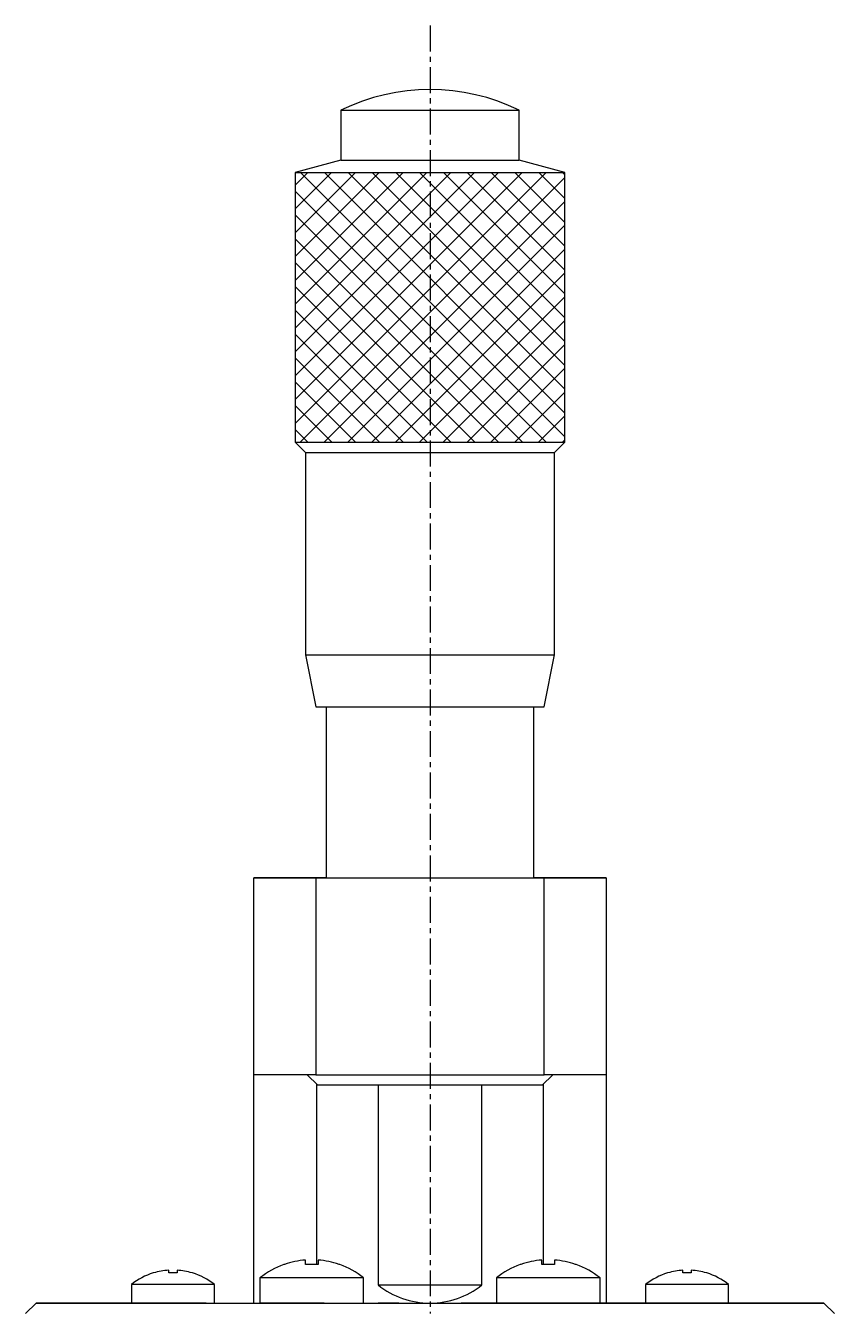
# Model space of a CAD drawing. Extents: x 32 to 301, y 48 to 360.
# Drawn here: x 66.3 to 105.3, y 298.1 to 360 of the extents above; entities that cross this region are included whole.
import ezdxf

# ---------------------------------------------------------------- set-up
doc = ezdxf.new("R2010")
doc.units = 0
doc.linetypes.add('CENTER', pattern=[2, 1.25, -0.25, 0.25, -0.25])
doc.layers.get('0').update_dxf_attribs({"linetype": 'CONTINUOUS'})

# ---------------------------------------------------------------- blocks, each defined once
blk = doc.blocks.new('*X11')
at = {"color": 0, "linetype": 'CONTINUOUS'}
for p, q in [((79.29, 340.787), (91.386, 352.883)), ((79.29, 341.936), (90.237, 352.883)), ((79.29, 343.085), (89.087, 352.883)), ((79.29, 344.234), (87.938, 352.883)), ((79.29, 345.383), (86.789, 352.883)), ((79.29, 346.532), (85.64, 352.883)), ((79.29, 347.681), (84.491, 352.883)), ((79.29, 348.83), (83.342, 352.883)), ((79.29, 349.979), (82.193, 352.883)), ((79.29, 351.129), (81.044, 352.883)), ((79.29, 352.278), (79.895, 352.883)), ((79.535, 339.883), (92.29, 352.638)), ((92.29, 340.138), (79.545, 352.883)), ((92.29, 341.287), (80.694, 352.883)), ((92.29, 342.436), (81.843, 352.883)), ((92.29, 343.585), (82.992, 352.883)), ((92.29, 344.734), (84.141, 352.883)), ((92.29, 345.883), (85.29, 352.883)), ((92.29, 347.032), (86.439, 352.883)), ((92.29, 348.181), (87.588, 352.883)), ((92.29, 349.33), (88.738, 352.883)), ((92.29, 350.479), (89.887, 352.883)), ((92.29, 351.628), (91.036, 352.883)), ((92.29, 352.777), (92.185, 352.883)), ((91.396, 339.883), (79.29, 351.989)), ((80.684, 339.883), (92.29, 351.489)), ((90.247, 339.883), (79.29, 350.84)), ((81.833, 339.883), (92.29, 350.34)), ((89.098, 339.883), (79.29, 349.691)), ((82.982, 339.883), (92.29, 349.191)), ((87.949, 339.883), (79.29, 348.541)), ((84.131, 339.883), (92.29, 348.041)), ((86.8, 339.883), (79.29, 347.392)), ((85.28, 339.883), (92.29, 346.892)), ((85.651, 339.883), (79.29, 346.243)), ((86.429, 339.883), (92.29, 345.743)), ((84.501, 339.883), (79.29, 345.094)), ((87.578, 339.883), (92.29, 344.594)), ((83.352, 339.883), (79.29, 343.945)), ((88.727, 339.883), (92.29, 343.445)), ((82.203, 339.883), (79.29, 342.796)), ((89.876, 339.883), (92.29, 342.296)), ((81.054, 339.883), (79.29, 341.647)), ((91.025, 339.883), (92.29, 341.147)), ((79.905, 339.883), (79.29, 340.498)), ((92.174, 339.883), (92.29, 339.998))]:
    blk.add_line(p, q, dxfattribs=at)

msp = doc.modelspace()

# ---------------------------------------------------------------- linework, layer by layer
at = {"color": 1, "linetype": 'CENTER'}
msp.add_line((85.79, 359.962), (85.789, 297.883), dxfattribs=at)
at = {"color": 7, "linetype": 'CONTINUOUS'}
for p, q in [((81.49, 355.883), (90.09, 355.883)), ((81.49, 355.883), (81.49, 353.472)), ((90.09, 353.472), (90.09, 355.883)), ((81.49, 353.472), (79.29, 352.883)), ((81.49, 353.472), (90.09, 353.472)), ((92.29, 352.883), (90.09, 353.472)), ((79.29, 352.883), (79.29, 352.883)), ((79.29, 339.883), (79.79, 339.383)), ((79.29, 339.883), (79.29, 339.883)), ((91.79, 339.383), (92.29, 339.883)), ((79.79, 339.383), (91.79, 339.383)), ((79.79, 339.383), (79.79, 329.633)), ((79.79, 339.383), (79.79, 339.383)), ((91.79, 329.633), (91.79, 339.383)), ((79.79, 329.633), (91.79, 329.633)), ((79.79, 329.633), (80.289, 327.133)), ((79.79, 329.633), (79.79, 329.633)), ((91.289, 327.133), (91.79, 329.633)), ((80.289, 327.133), (80.29, 327.133)), ((80.29, 327.133), (91.289, 327.133)), ((80.789, 327.133), (80.789, 318.883)), ((90.789, 318.883), (90.789, 327.133)), ((77.289, 309.383), (77.289, 318.883)), ((80.089, 318.883), (77.289, 318.883)), ((77.289, 318.883), (80.289, 318.883)), ((80.789, 318.883), (80.089, 318.883)), ((80.289, 318.883), (91.289, 318.883)), ((80.289, 318.883), (80.289, 309.383)), ((91.489, 318.883), (90.789, 318.883)), ((91.289, 309.383), (91.289, 318.883)), ((91.289, 318.883), (94.289, 318.882)), ((94.289, 318.882), (91.489, 318.883)), ((94.289, 318.882), (94.289, 309.382)), ((77.289, 298.383), (77.289, 309.383)), ((80.289, 309.383), (77.289, 309.383)), ((80.381, 308.883), (79.873, 309.383)), ((80.289, 309.383), (91.289, 309.383)), ((91.705, 309.383), (91.197, 308.883)), ((94.289, 309.382), (91.289, 309.383)), ((94.289, 309.382), (94.289, 298.382)), ((80.312, 308.951), (80.312, 300.248)), ((91.197, 308.883), (80.381, 308.883)), ((81.146, 308.883), (80.381, 308.883)), ((83.289, 308.883), (83.289, 299.26)), ((88.289, 299.26), (88.289, 308.883)), ((91.197, 308.883), (90.433, 308.883)), ((91.266, 300.248), (91.266, 308.95)), ((73.189, 299.839), (73.189, 299.97)), ((73.589, 299.97), (73.589, 299.839)), ((78.773, 300.248), (78.739, 300.248)), ((78.773, 300.248), (78.739, 300.248)), ((79.789, 300.248), (79.789, 300.46)), ((80.389, 300.248), (79.789, 300.248)), ((80.389, 300.248), (79.789, 300.248)), ((80.389, 300.46), (80.389, 300.248)), ((81.439, 300.248), (81.405, 300.248)), ((81.439, 300.248), (81.405, 300.248)), ((90.173, 300.248), (90.139, 300.248)), ((90.173, 300.248), (90.139, 300.248)), ((91.189, 300.248), (91.189, 300.46)), ((91.789, 300.248), (91.189, 300.248)), ((91.789, 300.248), (91.189, 300.248)), ((91.789, 300.46), (91.789, 300.248)), ((92.839, 300.248), (92.805, 300.248)), ((92.839, 300.248), (92.805, 300.248)), ((97.989, 299.839), (97.989, 299.97)), ((98.389, 299.97), (98.389, 299.839)), ((75.389, 299.281), (71.389, 299.281)), ((71.389, 299.281), (71.389, 298.383)), ((72.46, 299.839), (72.439, 299.839)), ((72.46, 299.839), (72.439, 299.839)), ((73.589, 299.839), (73.189, 299.839)), ((74.339, 299.839), (74.318, 299.839)), ((74.339, 299.839), (74.318, 299.839)), ((75.389, 298.383), (75.389, 299.281)), ((82.589, 299.605), (77.589, 299.605)), ((77.589, 299.605), (77.589, 298.383)), ((82.589, 298.383), (82.589, 299.605)), ((83.289, 299.26), (88.289, 299.26)), ((93.989, 299.605), (88.989, 299.605)), ((88.989, 299.605), (88.989, 298.383)), ((93.989, 298.383), (93.989, 299.605)), ((100.189, 299.281), (96.189, 299.281)), ((96.189, 299.281), (96.189, 298.383)), ((97.26, 299.839), (97.239, 299.839)), ((97.26, 299.839), (97.239, 299.839)), ((98.389, 299.839), (97.989, 299.839)), ((99.139, 299.839), (99.118, 299.839)), ((99.139, 299.839), (99.118, 299.839)), ((100.189, 298.383), (100.189, 299.281)), ((66.789, 298.383), (66.289, 297.883)), ((66.789, 298.383), (104.789, 298.382)), ((74.989, 298.383), (66.789, 298.383)), ((78.789, 298.383), (77.589, 298.383)), ((80.689, 298.383), (78.789, 298.383)), ((84.289, 298.383), (83.289, 298.383)), ((104.789, 298.382), (87.289, 298.383)), ((93.989, 298.383), (88.989, 298.383)), ((90.189, 298.383), (90.189, 298.383)), ((92.789, 298.383), (92.789, 298.383)), ((100.189, 298.383), (96.189, 298.383)), ((97.189, 298.383), (97.189, 298.382)), ((99.189, 298.382), (99.189, 298.383)), ((105.289, 297.882), (104.789, 298.382))]:
    msp.add_line(p, q, dxfattribs=at)
at = {"color": 3, "linetype": 'CONTINUOUS'}
for p, q in [((79.29, 352.883), (79.29, 339.883)), ((79.29, 352.883), (92.29, 352.883)), ((92.29, 339.883), (92.29, 352.883)), ((79.29, 339.883), (92.29, 339.883))]:
    msp.add_line(p, q, dxfattribs=at)
at = {"color": 7, "linetype": 'CONTINUOUS'}
for centre, radius, start, end in [((85.79, 347.138), 9.745, 63.81512, 116.1827), ((73.389, 296.783), 3.194, 93.58926, 106.90417), ((73.389, 296.783), 3.194, 73.09365, 86.40856), ((80.089, 296.483), 4, 109.72355, 128.6811), ((80.089, 296.483), 3.989, 94.31231, 109.26711), ((80.089, 296.483), 3.989, 70.73071, 85.68552), ((80.089, 296.483), 4, 51.31672, 70.27428), ((91.489, 296.483), 4, 109.72355, 128.6811), ((91.489, 296.483), 3.989, 94.31231, 109.26711), ((91.489, 296.483), 3.989, 70.73071, 85.68552), ((91.489, 296.483), 4, 51.31672, 70.27428), ((98.189, 296.783), 3.194, 93.58926, 106.90417), ((98.189, 296.783), 3.194, 73.09365, 86.40856), ((73.389, 296.783), 3.2, 107.26892, 128.6811), ((73.389, 296.783), 3.2, 51.31672, 72.72891), ((85.789, 302.383), 4, 231.31672, 269.99891), ((85.789, 302.383), 4, 269.99891, 308.6811), ((98.189, 296.783), 3.2, 107.26892, 128.6811), ((98.189, 296.783), 3.2, 51.31672, 72.72891)]:
    msp.add_arc(centre, radius, start, end, dxfattribs=at)

# ---------------------------------------------------------------- block references
at = {"color": 3, "linetype": 'CONTINUOUS'}
msp.add_blockref('*X11', (0, 0), dxfattribs=at)

doc.saveas('drawing.dxf')
